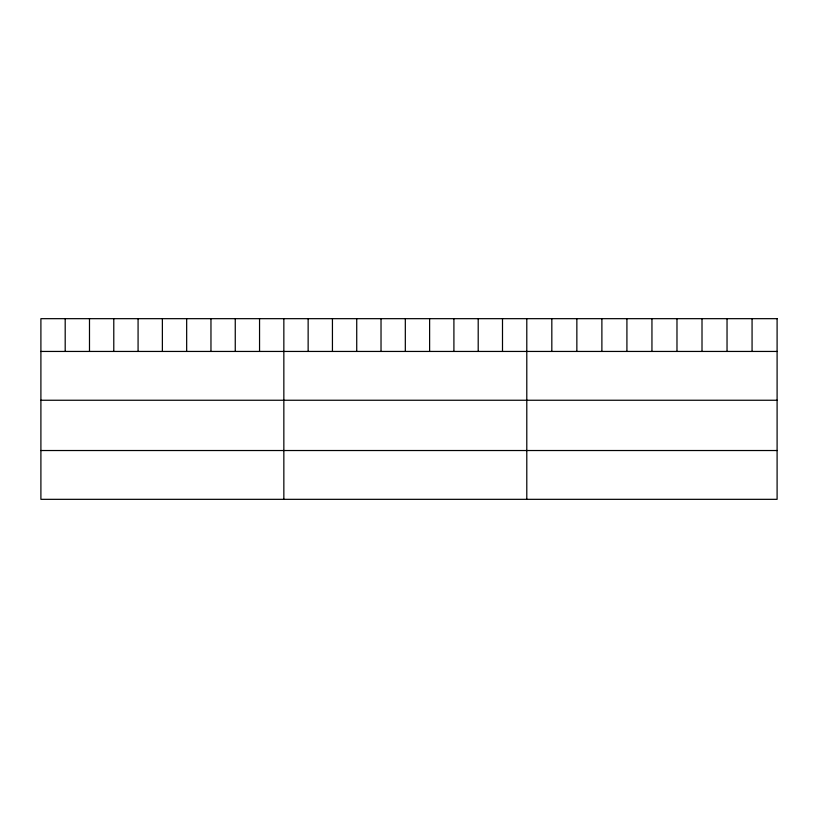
<?xml version="1.0" encoding="UTF-8"?>
<svg xmlns="http://www.w3.org/2000/svg" width="818" height="818" viewBox="0 0 818 818"><rect width="100%" height="100%" fill="white"/><g stroke="black" fill="none" stroke-linecap="round" stroke-linejoin="round"><path stroke-width="1.23" d="M40.9 351.443L777.1 351.443M40.9 400.247L777.1 400.247M40.9 450.524L777.1 450.524M752.069 318.672L752.069 351.443M727.038 318.672L727.038 351.443M702.008 318.672L702.008 351.443M676.977 318.672L676.977 351.443M651.946 318.672L651.946 351.443M626.915 318.672L626.915 351.443M601.884 318.672L601.884 351.443M576.854 318.672L576.854 351.443M551.823 318.672L551.823 351.443M526.792 318.672L526.792 499.328M502.497 318.672L502.497 351.443M478.203 318.672L478.203 351.443M453.908 318.672L453.908 351.443M429.614 318.672L429.614 351.443M405.319 318.672L405.319 351.443M381.024 318.672L381.024 351.443M356.73 318.672L356.73 351.443M332.435 318.672L332.435 351.443M308.141 318.672L308.141 351.443M283.846 318.672L283.846 499.328M259.551 318.672L259.551 351.443M235.257 318.672L235.257 351.443M210.962 318.672L210.962 351.443M186.668 318.672L186.668 351.443M162.373 318.672L162.373 351.443M138.078 318.672L138.078 351.443M113.784 318.672L113.784 351.443M89.489 318.672L89.489 351.443M65.195 318.672L65.195 351.443M777.1 318.672L40.9 318.672L40.9 499.328L777.1 499.328L777.1 318.672"/></g></svg>
